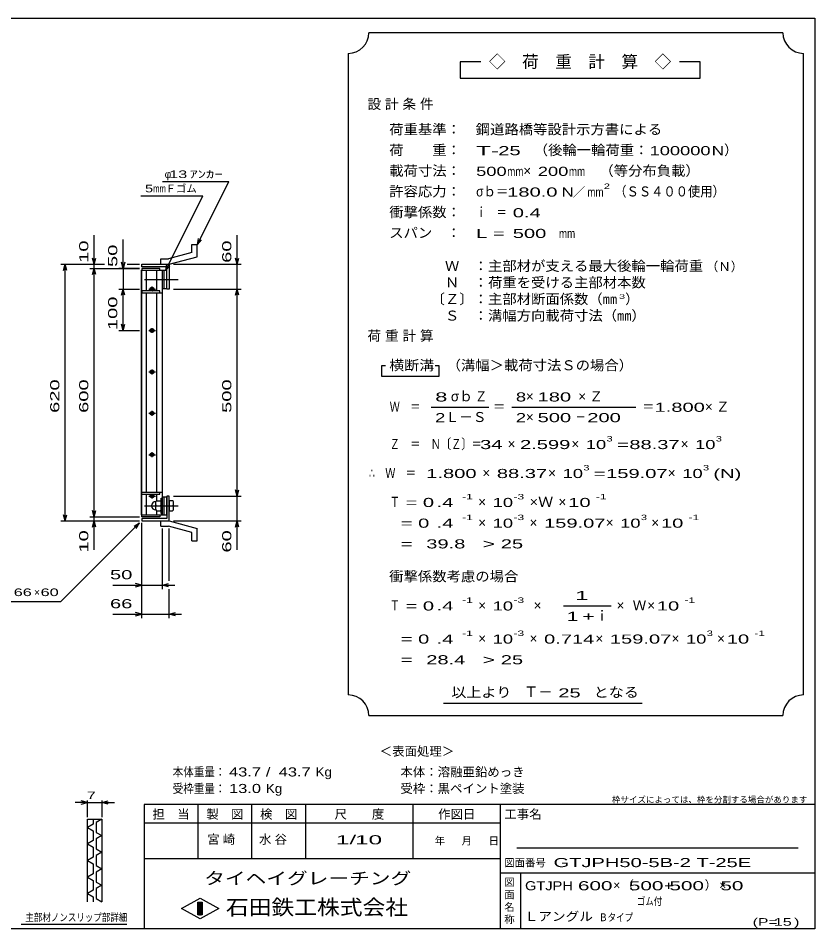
# Model space of a CAD drawing. Units: millimetres, scale not verified. Extents: x -1820 to 1731, y -1282 to 1054.
# Drawn here: x -193 to 1731, y -1146 to 1054 of the extents above; entities that cross this region are included whole.
import ezdxf
from ezdxf.enums import TextEntityAlignment as Align

# ---------------------------------------------------------------- set-up
doc = ezdxf.new("R2010")
doc.units = ezdxf.units.MM
doc.header["$LTSCALE"] = 10
doc.linetypes.add('CHAIN', pattern=[18.5, 12, -1.5, 3.5, -1.5])
for name, color, linetype, lineweight in [('0_2', 150, 'Continuous', 25), ('16', 3, 'Continuous', 25), ('19', 6, 'Continuous', 25), ('22', 2, 'Continuous', 25), ('32', 4, 'Continuous', 25)]:
    doc.layers.add(name, color=color, linetype=linetype, lineweight=lineweight)
doc.styles.add('ベクトル', font='')
doc.styles.get('ベクトル').set_extended_font_data('ベクトル')

msp = doc.modelspace()

# ---------------------------------------------------------------- linework, layer by layer
at = {"layer": '0_2'}
for p, q in [((-1729, 1053.5), (1731, 1053.5)), ((1731, 1053.5), (1731, -1146.5)), ((1731, -846.5), (111, -846.5)), ((111, -846.5), (111, -1146.5)), ((241, -846.5), (241, -976.5)), ((371, -976.5), (371, -846.5)), ((501, -846.5), (501, -976.5)), ((761, -976.5), (761, -846.5)), ((971, -846.5), (971, -1146.5)), ((971, -891.5), (111, -891.5)), ((1691, -951.5), (1011, -951.5)), ((111, -976.5), (971, -976.5)), ((971, -1011.5), (1731, -1011.5)), ((1021, -1146.5), (1021, -1011.5)), ((201, -1097.5), (246, -1072.5)), ((246, -1072.5), (291, -1097.5)), ((246, -1122.5), (201, -1097.5)), ((241, -1082.5), (251, -1082.5)), ((241, -1112.5), (241, -1082.5)), ((241, -1082.5), (243, -1082.5)), ((243, -1082.5), (243, -1112.5)), ((245, -1112.5), (245, -1082.5)), ((245, -1082.5), (247, -1082.5)), ((291, -1097.5), (246, -1122.5)), ((247, -1082.5), (247, -1112.5)), ((249, -1112.5), (249, -1082.5)), ((249, -1082.5), (251, -1082.5)), ((251, -1082.5), (251, -1112.5)), ((251, -1082.5), (251, -1112.5)), ((251, -1112.5), (241, -1112.5)), ((243, -1112.5), (245, -1112.5)), ((247, -1112.5), (249, -1112.5)), ((1731, -1146.5), (-1729, -1146.5))]:
    msp.add_line(p, q, dxfattribs=at)
at = {"layer": '16'}
for p, q in [((104.3, -146.5), (104.3, 444.5)), ((104.3, 444.5), (105, 444.5)), ((149, 449), (105, 449)), ((105, 449), (105, 444.5)), ((105, 444.5), (149, 444.5)), ((105, -146.5), (105, 444.5)), ((105, 444.5), (155, 444.5)), ((116.5, 394.5), (116.5, 444.5)), ((141.5, 394.5), (141.5, 444.5)), ((149, 444.5), (149, 449)), ((155, -146.5), (155, 444.5)), ((155, 444.5), (159.5, 444.5)), ((159.5, 400.5), (159.5, 444.5)), ((159.5, 444.5), (165.5, 444.5)), ((165.5, 400.5), (165.5, 444.5)), ((122, 399), (138, 399)), ((128, 402), (132, 402)), ((128, 396), (132, 396)), ((130, 394.5), (130, 405)), ((155, 400.5), (159.5, 400.5)), ((159.5, 400.5), (165.5, 400.5)), ((105, 394.5), (105, 390)), ((149, 394.5), (105, 394.5)), ((105, 390), (155, 390)), ((116.5, -92), (116.5, 390)), ((141.5, -92), (141.5, 390)), ((149, 390), (149, 394.5)), ((122, 299), (138, 299)), ((128, 302), (132, 302)), ((128, 296), (132, 296)), ((130, 293), (130, 305)), ((122, 199), (138, 199)), ((128, 202), (132, 202)), ((130, 193), (130, 205)), ((128, 196), (132, 196)), ((122, 99), (138, 99)), ((128, 102), (132, 102)), ((128, 96), (132, 96)), ((130, 93), (130, 105)), ((128, 2), (132, 2)), ((130, -7), (130, 5)), ((122, -1), (138, -1)), ((128, -4), (132, -4)), ((105, -96.5), (105, -92)), ((105, -92), (155, -92)), ((105, -96.5), (149, -96.5)), ((116.5, -146.5), (116.5, -96.5)), ((122, -101), (138, -101)), ((128, -98), (132, -98)), ((128, -104), (132, -104)), ((130, -107), (130, -96.5)), ((141.5, -111.5), (141.5, -96.5)), ((149, -96.5), (149, -92)), ((152, -143), (152, -106)), ((152, -106), (155, -106)), ((155, -102.5), (159.5, -102.5)), ((155, -143), (155, -106)), ((159.5, -146.5), (159.5, -102.5)), ((159.5, -102.5), (165.5, -102.5)), ((165.5, -146.5), (165.5, -102.5)), ((141, -112.5), (139, -114.5)), ((139, -134.5), (139, -114.5)), ((141, -124.5), (139, -122.5)), ((141, -124.5), (139, -126.5)), ((141, -112.5), (150, -112.5)), ((141, -124.5), (150, -124.5)), ((152, -114.5), (150, -112.5)), ((150, -124.5), (152, -122.5)), ((152, -126.5), (150, -124.5)), ((104.3, -146.5), (105, -146.5)), ((105, -146.5), (149, -146.5)), ((105, -151), (105, -146.5)), ((105, -146.5), (155, -146.5)), ((149, -151), (105, -151)), ((139, -134.5), (141, -136.5)), ((141, -136.5), (150, -136.5)), ((141.5, -146.5), (141.5, -137.5)), ((149, -146.5), (149, -151)), ((150, -136.5), (152, -134.5)), ((152, -143), (155, -143)), ((155, -146.5), (159.5, -146.5)), ((159.5, -146.5), (165.5, -146.5))]:
    msp.add_line(p, q, dxfattribs=at)
at = {"layer": '16', "linetype": 'CHAIN'}
for p, q in [((112, 422.5), (193, 422.5)), ((112, -124.5), (193, -124.5))]:
    msp.add_line(p, q, dxfattribs=at)
at = {"layer": '16'}
for centre, radius, start, end in [((128, 399), 3, 90, 270), ((130, 399), 4, 46.6, 133.4), ((130, 399), 4, 226.6, 313.4), ((132, 399), 3, 270, 90), ((128, 299), 3, 90, 270), ((130, 299), 4, 46.6, 133.4), ((130, 299), 4, 226.6, 313.4), ((132, 299), 3, 270, 90), ((128, 199), 3, 90, 270), ((130, 199), 4, 46.6, 133.4), ((132, 199), 3, 270, 90), ((130, 199), 4, 226.6, 313.4), ((128, 99), 3, 90, 270), ((130, 99), 4, 46.6, 133.4), ((130, 99), 4, 226.6, 313.4), ((132, 99), 3, 270, 90), ((128, -1), 3, 90, 270), ((130, -1), 4, 46.6, 133.4), ((132, -1), 3, 270, 90), ((130, -1), 4, 226.6, 313.4), ((128, -101), 3, 90, 270), ((130, -101), 4, 46.6, 133.4), ((130, -101), 4, 226.6, 313.4), ((132, -101), 3, 270, 90), ((139, -124.5), 10, 90, 270)]:
    msp.add_arc(centre, radius, start, end, dxfattribs=at)
at = {"layer": '19'}
for p, q in [((226.1, 507.1), (239.1, 507.1)), ((226.1, 487.1), (226.1, 507.1)), ((239.1, 477.1), (239.1, 507.1)), ((226.1, 487.1), (169.8, 472)), ((151.5, 472), (169.8, 472)), ((151.5, 459), (151.5, 472)), ((171.5, 459), (239.1, 477.1)), ((105, 453), (105, 459)), ((105, 459), (171.5, 459)), ((165.5, 453), (105, 453)), ((151.5, 459), (171.5, 459)), ((165.5, 399), (165.5, 453)), ((171.5, 459), (171.5, 399)), ((171.5, 399), (165.5, 399)), ((171.5, -101), (165.5, -101)), ((165.5, -101), (165.5, -155)), ((171.5, -161), (171.5, -101)), ((179.5, -112.5), (171.5, -112.5)), ((171.5, -112.5), (171.5, -136.5)), ((171.5, -124.5), (179.5, -124.5)), ((181.5, -114.5), (179.5, -112.5)), ((181.5, -122.5), (179.5, -124.5)), ((179.5, -124.5), (181.5, -126.5)), ((181.5, -134.5), (181.5, -114.5)), ((171.5, -136.5), (179.5, -136.5)), ((179.5, -136.5), (181.5, -134.5)), ((105, -155), (105, -161)), ((165.5, -155), (105, -155)), ((105, -161), (171.5, -161)), ((151.5, -161), (171.5, -161)), ((151.5, -174), (151.5, -161)), ((151.5, -174), (169.8, -174)), ((226.1, -189.1), (169.8, -174)), ((171.5, -161), (239.1, -179.1)), ((226.1, -209.1), (226.1, -189.1)), ((239.1, -209.1), (239.1, -179.1)), ((226.1, -209.1), (239.1, -209.1))]:
    msp.add_line(p, q, dxfattribs=at)
at = {"layer": '22', "color": 4}
for p, q in [((1654, 1018.5), (654, 1018.5)), ((604, 968.5), (604, -581.5)), ((1704, -581.5), (1704, 968.5)), ((924, 948.5), (874, 948.5)), ((874, 948.5), (874, 908.5)), ((1454, 948.5), (1404, 948.5)), ((1454, 908.5), (1454, 948.5)), ((874, 908.5), (1454, 908.5)), ((155.5, 659), (315.5, 659)), ((239.5, 507), (315.5, 659)), ((103, 624.5), (253, 624.5)), ((163, 444.5), (253, 624.5)), ((-10, 459), (-10, 529)), ((335.5, 459), (335.5, 529)), ((60, 449), (60, 519)), ((239.5, 507), (242.5, 521.6)), ((239.5, 507), (249.5, 518)), ((-10, 459), (-14, 474)), ((-10, 459), (-6, 474)), ((60, 449), (56, 464)), ((64, 464), (60, 449)), ((335.5, 459), (331.5, 474)), ((335.5, 459), (339.5, 474)), ((-90, 459), (15, 459)), ((-84, 444), (-80, 459)), ((-76, 444), (-80, 459)), ((-80, -161), (-80, 459)), ((-20, 459), (15, 459)), ((-20, 449), (100, 449)), ((-14, 434), (-10, 449)), ((-10, 449), (-10, 459)), ((-6, 434), (-10, 449)), ((-10, -151), (-10, 449)), ((100, 449), (50, 449)), ((60, 449), (60, 399)), ((70, 459), (100, 459)), ((70, 459), (100, 459)), ((163, 444.5), (166, 459.1)), ((163, 444.5), (173, 455.5)), ((181.5, 459), (345.5, 459)), ((335.5, 399), (335.5, 459)), ((50, 399), (100, 399)), ((56, 384), (60, 399)), ((64, 384), (60, 399)), ((60, 299), (60, 399)), ((181.5, 399), (345.5, 399)), ((331.5, 384), (335.5, 399)), ((339.5, 384), (335.5, 399)), ((335.5, -101), (335.5, 399)), ((60, 299), (56, 314)), ((60, 299), (64, 314)), ((50, 299), (100, 299)), ((694, 213.5), (684, 213.5)), ((684, 213.5), (684, 188.5)), ((824, 213.5), (814, 213.5)), ((824, 188.5), (824, 213.5)), ((684, 188.5), (824, 188.5)), ((804, 113.5), (944, 113.5)), ((999, 113.5), (1299, 113.5)), ((335.5, -101), (331.5, -86)), ((335.5, -101), (339.5, -86)), ((181.5, -101), (345.5, -101)), ((335.5, -161), (335.5, -101)), ((-80, -161), (-84, -146)), ((-80, -161), (-76, -146)), ((-20, -151), (100, -151)), ((-10, -151), (-14, -136)), ((-10, -151), (-6, -136)), ((-10, -161), (-10, -151)), ((-90, -161), (100, -161)), ((-90, -356), (100, -166)), ((-20, -161), (100, -161)), ((-14, -176), (-10, -161)), ((-6, -176), (-10, -161)), ((-10, -231), (-10, -161)), ((87, -174), (100, -166)), ((92, -179), (100, -166)), ((105, -326), (105, -166)), ((105, -396), (105, -166)), ((181.5, -161), (345.5, -161)), ((331.5, -176), (335.5, -161)), ((339.5, -176), (335.5, -161)), ((335.5, -231), (335.5, -161)), ((155, -326), (155, -179)), ((171.5, -306), (171.5, -179)), ((35, -316), (105, -316)), ((105, -316), (90, -312)), ((90, -320), (105, -316)), ((105, -316), (155, -316)), ((155, -316), (170, -312)), ((170, -320), (155, -316)), ((155, -316), (185, -316)), ((171.5, -396), (171.5, -326)), ((-290, -356), (-90, -356)), ((1124, -366.5), (1239, -366.5)), ((35, -386), (105, -386)), ((105, -386), (90, -382)), ((90, -390), (105, -386)), ((105, -386), (171.5, -386)), ((171.5, -386), (186.5, -382)), ((186.5, -390), (171.5, -386)), ((171.5, -386), (201.5, -386)), ((834, -601.5), (1314, -601.5)), ((654, -631.5), (1654, -631.5))]:
    msp.add_line(p, q, dxfattribs=at)
for centre, start, end in [((604, 1018.5), 270, 0), ((1704, 1018.5), 180, 270), ((604, -631.5), 0, 90), ((1704, -631.5), 90, 180)]:
    msp.add_arc(centre, 50, start, end, dxfattribs=at)
at = {"layer": '32'}
for p, q in [((-26, -841.5), (-56, -841.5)), ((-26, -841.5), (-41, -837.5)), ((-41, -845.5), (-26, -841.5)), ((-26, -876.5), (-26, -836.5)), ((-26, -841.5), (9, -841.5)), ((9, -836.5), (9, -876.5)), ((9, -841.5), (24, -837.5)), ((24, -845.5), (9, -841.5)), ((9, -841.5), (39, -841.5)), ((-26, -881.5), (9, -881.5)), ((-26, -1081.5), (-26, -881.5)), ((-12, -893.5), (-26, -901.5)), ((-26, -901.5), (-12, -909.5)), ((-12, -881.5), (-12, -893.5)), ((9, -881.5), (-5, -889.5)), ((-5, -889.5), (-5, -913.5)), ((9, -881.5), (9, -1081.5)), ((-12, -909.5), (-12, -933.5)), ((-5, -913.5), (9, -921.5)), ((9, -921.5), (-5, -929.5)), ((-12, -933.5), (-26, -941.5)), ((-26, -941.5), (-12, -949.5)), ((-5, -929.5), (-5, -953.5)), ((-12, -949.5), (-12, -973.5)), ((-5, -953.5), (9, -961.5)), ((9, -961.5), (-5, -969.5)), ((-12, -973.5), (-26, -981.5)), ((-26, -981.5), (-12, -989.5)), ((-12, -989.5), (-12, -1013.5)), ((-5, -969.5), (-5, -993.5)), ((-5, -993.5), (9, -1001.5)), ((9, -1001.5), (-5, -1009.5)), ((-5, -1009.5), (-5, -1033.5)), ((-12, -1013.5), (-26, -1021.5)), ((-26, -1021.5), (-12, -1029.5)), ((-12, -1029.5), (-12, -1053.5)), ((-5, -1033.5), (9, -1041.5)), ((-12, -1053.5), (-26, -1061.5)), ((9, -1041.5), (-5, -1049.5)), ((-5, -1049.5), (-5, -1073.5)), ((-26, -1061.5), (-12, -1069.5)), ((-12, -1069.5), (-12, -1081.5)), ((-5, -1073.5), (9, -1081.5)), ((69, -1136.5), (-186, -1136.5))]:
    msp.add_line(p, q, dxfattribs=at)

# ---------------------------------------------------------------- texts
at = {"layer": '0_2', "style": 'ベクトル'}
for s, height, p in [('枠サイズによっては、枠を分割する場合があります', 14.66, (1241, -834.5)), ('担\u3000当', 21.99, (131, -869.5)), ('製\u3000図', 21.99, (261, -869.5)), ('検\u3000図', 21.99, (391, -869.5)), ('尺\u3000\u3000度', 21.99, (571, -869.5)), ('作図日', 21.99, (821, -869.5)), ('工事名', 21.99, (981, -869.5)), ('年', 18.3, (813, -934)), ('月', 18.3, (878, -934)), ('日', 18.3, (943, -934)), ('図面番号', 18.33, (981, -987)), ('図', 18.3, (981, -1034)), ('面', 18.3, (981, -1064)), ('名', 18.3, (981, -1094)), ('称', 18.3, (981, -1124))]:
    msp.add_text(s, height=height, dxfattribs=at).set_placement(p, align=Align.MIDDLE_LEFT)
at = {"layer": '0_2', "color": 222, "style": 'ベクトル'}
for s, height, width, p in [('タイヘイグレーチング', 29.33, 1.25, (256, -1024.5)), ('石田鉄工株式会社', 36.66, 1.1, (308.5, -1094.5))]:
    msp.add_text(s, height=height, dxfattribs=dict(at, width=width)).set_placement(p, align=Align.MIDDLE_LEFT)
at = {"layer": '22', "style": 'ベクトル'}
for s, height, p in [('◇\u3000荷\u3000重\u3000計\u3000算\u3000◇', 29.33, (944, 948.5)), ('）', 24.2, (1512, 735)), ('×', 24.2, (1027, 685)), ('φ', 18.3, (160.5, 676.5)), ('Ｆゴム', 18.33, (163, 642)), ('／', 22, (1146.5, 633.5)), ('（Ｎ）', 21.99, (1468, 453.5)), ('）', 24.2, (1273, 375)), ('σｂ', 24.19, (852, 140)), ('×', 24.2, (1033, 140)), ('Ｌ－Ｓ', 24.19, (839, 90)), ('×', 24.2, (1033, 90)), ('×', 24.2, (989, 25)), ('×', 24.2, (1143, 25)), ('×', 24.2, (1407, 25)), ('×', 24.2, (928, -45)), ('×', 24.2, (1087, -45)), ('×', 24.2, (1376, -45)), ('×', 24.2, (918, -115)), ('×', 24.2, (1112, -115)), ('×', 24.2, (918, -165)), ('×', 24.2, (1042, -165)), ('×', 24.2, (1226, -165)), ('×', 24.2, (1336, -165)), ('×', 18.3, (-155, -333.5)), ('×', 24.2, (918, -365)), ('×', 24.2, (1052, -365)), ('×', 24.2, (1252, -365)), ('Ｗ', 24.2, (1291, -365)), ('×', 24.2, (1326, -365)), ('ｉ', 24.2, (1200.5, -390)), ('×', 24.2, (918, -445)), ('×', 24.2, (1042, -445)), ('×', 24.2, (1201, -445)), ('×', 24.2, (1385, -445)), ('×', 24.2, (1495, -445)), ('Ｔ－', 25.66, (1028, -574)), ('＜表面処理＞', 21.99, (680, -717.5)), ('本体：', 21.99, (730, -767.5)), ('溶融亜鉛めっき', 21.99, (820, -767.5)), ('受枠：', 21.99, (730, -807.5)), ('黒ペイント塗装', 21.99, (820, -807.5))]:
    msp.add_text(s, height=height, dxfattribs=at).set_placement(p, align=Align.MIDDLE_LEFT)
for s, height, width, p in [('荷重基準：\u3000', 24.19, 1.05, (703, 785)), ('鋼道路橋等設計示方書による', 24.19, 1.05, (912, 785)), ('荷\u3000\u3000重：\u3000', 24.19, 1.05, (703, 735)), ('（後輪一輪荷重：', 24.19, 1.05, (1052, 735)), ('T-', 21.99, 2, (913, 733.5)), (' 25 ', 21.99, 1.65, (953, 733.5)), ('100000', 21.99, 1.5, (1332, 733.5)), ('N', 22, 1.4, (1482, 733.5)), (' 13 ', 18.33, 1.6, (160.5, 676.5)), ('ｱﾝｶｰ', 18.33, 1.6, (220.5, 676.5)), ('載荷寸法：\u3000', 24.19, 1.05, (703, 685)), ('500', 21.99, 1.5, (913, 683.5)), ('mm', 21.99, 0.8, (988, 683.5)), ('200', 21.99, 1.5, (1062, 683.5)), ('mm', 21.99, 0.8, (1137, 683.5)), ('\u3000（等分布負載）', 24.19, 1.05, (1176, 685)), ('5', 18.3, 1.45, (113, 642)), ('mm', 18.33, 0.75, (133, 642)), ('許容応力：\u3000', 24.19, 1.05, (703, 635)), ('σｂ＝', 24.19, 0.9, (913, 635)), ('180.0', 21.99, 1.65, (988, 633.5)), ('N', 22, 1.4, (1119, 633.5)), ('mm', 21.99, 0.8, (1181.5, 633.5)), ('2', 13.2, 1.5, (1221.5, 647.5)), ('（ＳＳ４００使用）', 24.19, 0.9, (1246.5, 635)), ('衝撃係数：\u3000', 24.19, 1.05, (703, 585)), ('ｉ\u3000＝', 24.19, 0.75, (913, 585)), (' 0.4', 21.99, 1.65, (988, 583.5)), ('スパン\u3000：\u3000', 24.19, 1.05, (703, 535)), ('L =', 21.99, 1.65, (913, 533.5)), (' 500 ', 21.99, 1.65, (988, 533.5)), ('mm', 21.99, 0.8, (1113, 533.5)), ('\u3000Ｗ\u3000：主部材が支える最大後輪一輪荷重', 24.19, 1.05, (803, 455)), ('\u3000Ｎ\u3000：荷重を受ける主部材本数', 24.19, 1.05, (803, 415)), ('〔Ｚ〕：主部材断面係数（㎜', 24.19, 1.05, (803, 375)), ('3', 11, 1.8, (1258, 381)), ('\u3000Ｓ\u3000：溝幅方向載荷寸法（㎜）', 24.19, 1.05, (803, 335)), ('横断溝', 24.19, 1.1, (703, 215)), ('\u3000（溝幅＞載荷寸法Ｓの場合）', 24.19, 1.05, (807, 215)), ('8', 22, 1.8, (814, 138.5)), ('Ｚ', 24.2, 0.9, (910, 140)), ('8', 22, 1.5, (1009, 138.5)), (' 180 ', 21.99, 1.65, (1048, 138.5)), ('Ｗ\u3000＝', 24.19, 0.75, (704, 115)), ('＝', 24.2, 0.9, (954, 115)), ('＝', 24.2, 0.9, (1314, 115)), ('1.800', 21.99, 1.65, (1344, 113.5)), ('2', 22, 1.5, (814, 88.5)), ('2', 22, 1.5, (1009, 88.5)), (' 500 ', 21.99, 1.65, (1048, 88.5)), ('－', 24.2, 0.75, (1153, 90)), (' 200 ', 21.99, 1.65, (1168, 88.5)), ('3', 13.2, 1.5, (1228, 37.5)), ('3', 13.2, 1.5, (1492, 37.5)), ('Ｚ\u3000＝\u3000Ｎ〔Ｚ〕＝', 24.19, 0.75, (704, 25)), (' 34 ', 21.99, 1.65, (909, 23.5)), ('2.599', 21.99, 1.65, (1019, 23.5)), ('10', 21.99, 1.5, (1178, 23.5)), ('=', 22, 1.7, (1253, 23.5)), ('88.37', 21.99, 1.65, (1283, 23.5)), ('10', 21.99, 1.5, (1442, 23.5)), ('∴\u3000Ｗ\u3000＝', 24.19, 0.75, (654, -45)), (' 1.800', 21.99, 1.65, (779, -46.5)), ('88.37', 21.99, 1.65, (963, -46.5)), ('10', 21.99, 1.5, (1122, -46.5)), ('3', 13.2, 1.5, (1172, -32.5)), ('=', 22, 1.7, (1197, -46.5)), ('159.07', 21.99, 1.65, (1227, -46.5)), ('10', 21.99, 1.5, (1411, -46.5)), ('3', 13.2, 1.5, (1461, -32.5)), ('(N)', 21.99, 1.65, (1486, -46.5)), ('Ｔ', 24.2, 0.75, (704, -115)), (' = 0', 21.99, 1.65, (729, -116.5)), (' .4 ', 21.99, 1.65, (804, -116.5)), ('-1', 13.2, 1.65, (879, -102.5)), ('10', 21.99, 1.5, (953, -116.5)), ('-3', 13.2, 1.65, (1003, -102.5)), ('×Ｗ', 24.19, 1.1, (1042, -115)), (' 10 ', 21.99, 1.65, (1122, -116.5)), ('-1', 13.2, 1.65, (1202, -102.5)), ('-1', 13.2, 1.65, (879, -152.5)), ('-3', 13.2, 1.65, (1003, -152.5)), ('3', 13.2, 1.5, (1311, -152.5)), ('-1', 13.2, 1.65, (1426, -152.5)), ('  = 0', 21.99, 1.65, (704, -166.5)), (' .4 ', 21.99, 1.65, (804, -166.5)), ('10', 21.99, 1.5, (953, -166.5)), ('159.07', 21.99, 1.65, (1077, -166.5)), ('10', 21.99, 1.5, (1261, -166.5)), (' 10 ', 21.99, 1.65, (1346, -166.5)), ('  =', 21.99, 1.65, (704, -216.5)), (' 39.8', 21.99, 1.65, (779, -216.5)), ('>', 22, 1.7, (929, -216.5)), (' 25 ', 21.99, 1.65, (959, -216.5)), (' 50 ', 21.99, 1.65, (15, -291)), ('衝撃係数考慮の場合', 24.19, 1.05, (703, -295)), (' 66 ', 18.33, 1.6, (-215, -333.5)), (' 60 ', 18.33, 1.6, (-150, -333.5)), (' 66 ', 21.99, 1.65, (15, -361)), ('-1', 13.2, 1.65, (879, -352.5)), ('-3', 13.2, 1.65, (1003, -352.5)), ('-1', 13.2, 1.65, (1416, -352.5)), ('Ｔ', 24.2, 0.75, (704, -365)), (' = 0', 21.99, 1.65, (729, -366.5)), (' .4 ', 21.99, 1.65, (804, -366.5)), ('10', 21.99, 1.5, (953, -366.5)), (' 10 ', 21.99, 1.65, (1336, -366.5)), ('  = 0', 21.99, 1.65, (704, -446.5)), (' .4 ', 21.99, 1.65, (804, -446.5)), ('-1', 13.2, 1.65, (879, -432.5)), ('10', 21.99, 1.5, (953, -446.5)), ('-3', 13.2, 1.65, (1003, -432.5)), ('0.714', 21.99, 1.65, (1077, -446.5)), ('159.07', 21.99, 1.65, (1236, -446.5)), ('10', 21.99, 1.5, (1420, -446.5)), ('3', 13.2, 1.5, (1470, -432.5)), (' 10 ', 21.99, 1.65, (1505, -446.5)), ('-1', 13.2, 1.65, (1585, -432.5)), ('  =', 21.99, 1.65, (704, -496.5)), (' 28.4', 21.99, 1.65, (779, -496.5)), ('>', 22, 1.7, (929, -496.5)), (' 25 ', 21.99, 1.65, (959, -496.5)), ('以上より\u3000', 24.19, 1.1, (853, -575)), (' 25 ', 21.99, 1.65, (1098, -576.5)), ('となる', 24.19, 1.1, (1197, -575)), ('本体重量：', 21.99, 0.85, (180, -767.5)), (' 43.7', 21.99, 1.35, (305, -767.5)), ('/', 22, 1.35, (405, -767.5)), (' 43.7', 21.99, 1.35, (425, -767.5)), ('Kg', 21.99, 1.1, (525, -767.5)), ('受枠重量：', 21.99, 0.85, (180, -807.5)), (' 13.0', 21.99, 1.35, (305, -807.5)), ('Kg', 21.99, 1.1, (405, -807.5)), ('1/', 21.99, 2, (574, -931.5)), (' 10 ', 21.99, 2, (604, -931.5)), ('GTJPH50-5B-2 T-25E             ', 21.99, 1.65, (1100, -986.5)), ('GTJPH', 21.99, 1.2, (1031, -1042.5)), (' 600 ', 21.99, 1.7, (1145, -1042.5)), (' 500 ', 21.99, 1.7, (1268, -1042.5)), (' 500 ', 21.99, 1.7, (1366, -1042.5)), (' 50 ', 21.99, 1.7, (1489, -1042.5)), ('+', 22, 1.3, (1367, -1042.5)), ('ゴム付', 18.33, 0.8, (1301, -1080)), ('Ｌアングル', 21.99, 1.1, (1030, -1116.5)), ('Ｂタイプ', 18.33, 0.8, (1210, -1119)), ('(P=', 18.33, 1.55, (1581, -1130)), (' 15 ', 18.33, 1.6, (1621, -1130)), (')', 18.3, 1.6, (1681, -1130))]:
    msp.add_text(s, height=height, dxfattribs=dict(at, width=width)).set_placement(p, align=Align.MIDDLE_LEFT)
at = {"layer": '22', "style": 'ベクトル', "width": 1.65}
for s, p in [(' 10 ', (-35, 449)), (' 60 ', (310.5, 449)), (' 50 ', (35, 439)), (' 100 ', (35, 286.5)), (' 620 ', (-105, 86.5)), (' 600 ', (-35, 86.5)), (' 500 ', (310.5, 86.5)), (' 10 ', (-35, -251)), (' 60 ', (310.5, -251))]:
    msp.add_text(s, height=21.99, rotation=90, dxfattribs=at).set_placement(p, align=Align.MIDDLE_LEFT)
at = {"layer": '22', "attachment_point": 4, "style": 'ベクトル'}
for s, insert, char_height in [('\\T1.28;設計条件', (650.5, 845), 24.19), ('\\T1.28;荷重計算', (650.5, 285), 24.19), ('\\T1.42;×Ｚ', (1159.5, 140), 24.19), ('\\T1.42;×Ｚ', (1465.5, 115), 24.19), ('\\T1.25;\\W2;\\~1\\~', (1131.5, -341.5), 21.99), ('\\T1.33;\\W1.75;1+', (1131.5, -391.5), 21.99), ('\\T1.25;宮崎\u3000', (263.5, -931.5), 21.99), ('\\T1.25;水谷\u3000', (388.5, -931.5), 21.99), ('\\T1.17;×（', (1244, -1042.5), 21.99), ('\\T1.17;）×', (1465, -1042.5), 21.99)]:
    msp.add_mtext(s, dxfattribs=dict(at, insert=insert, char_height=char_height))
at = {"layer": '32', "color": 2, "style": 'ベクトル'}
for s, width, p in [(' 7 ', 1.6, (-38.5, -824)), ('主部材ノンスリップ部詳細', 0.8, (-176, -1119))]:
    msp.add_text(s, height=18.33, dxfattribs=dict(at, width=width)).set_placement(p, align=Align.MIDDLE_LEFT)

doc.saveas('drawing.dxf')
